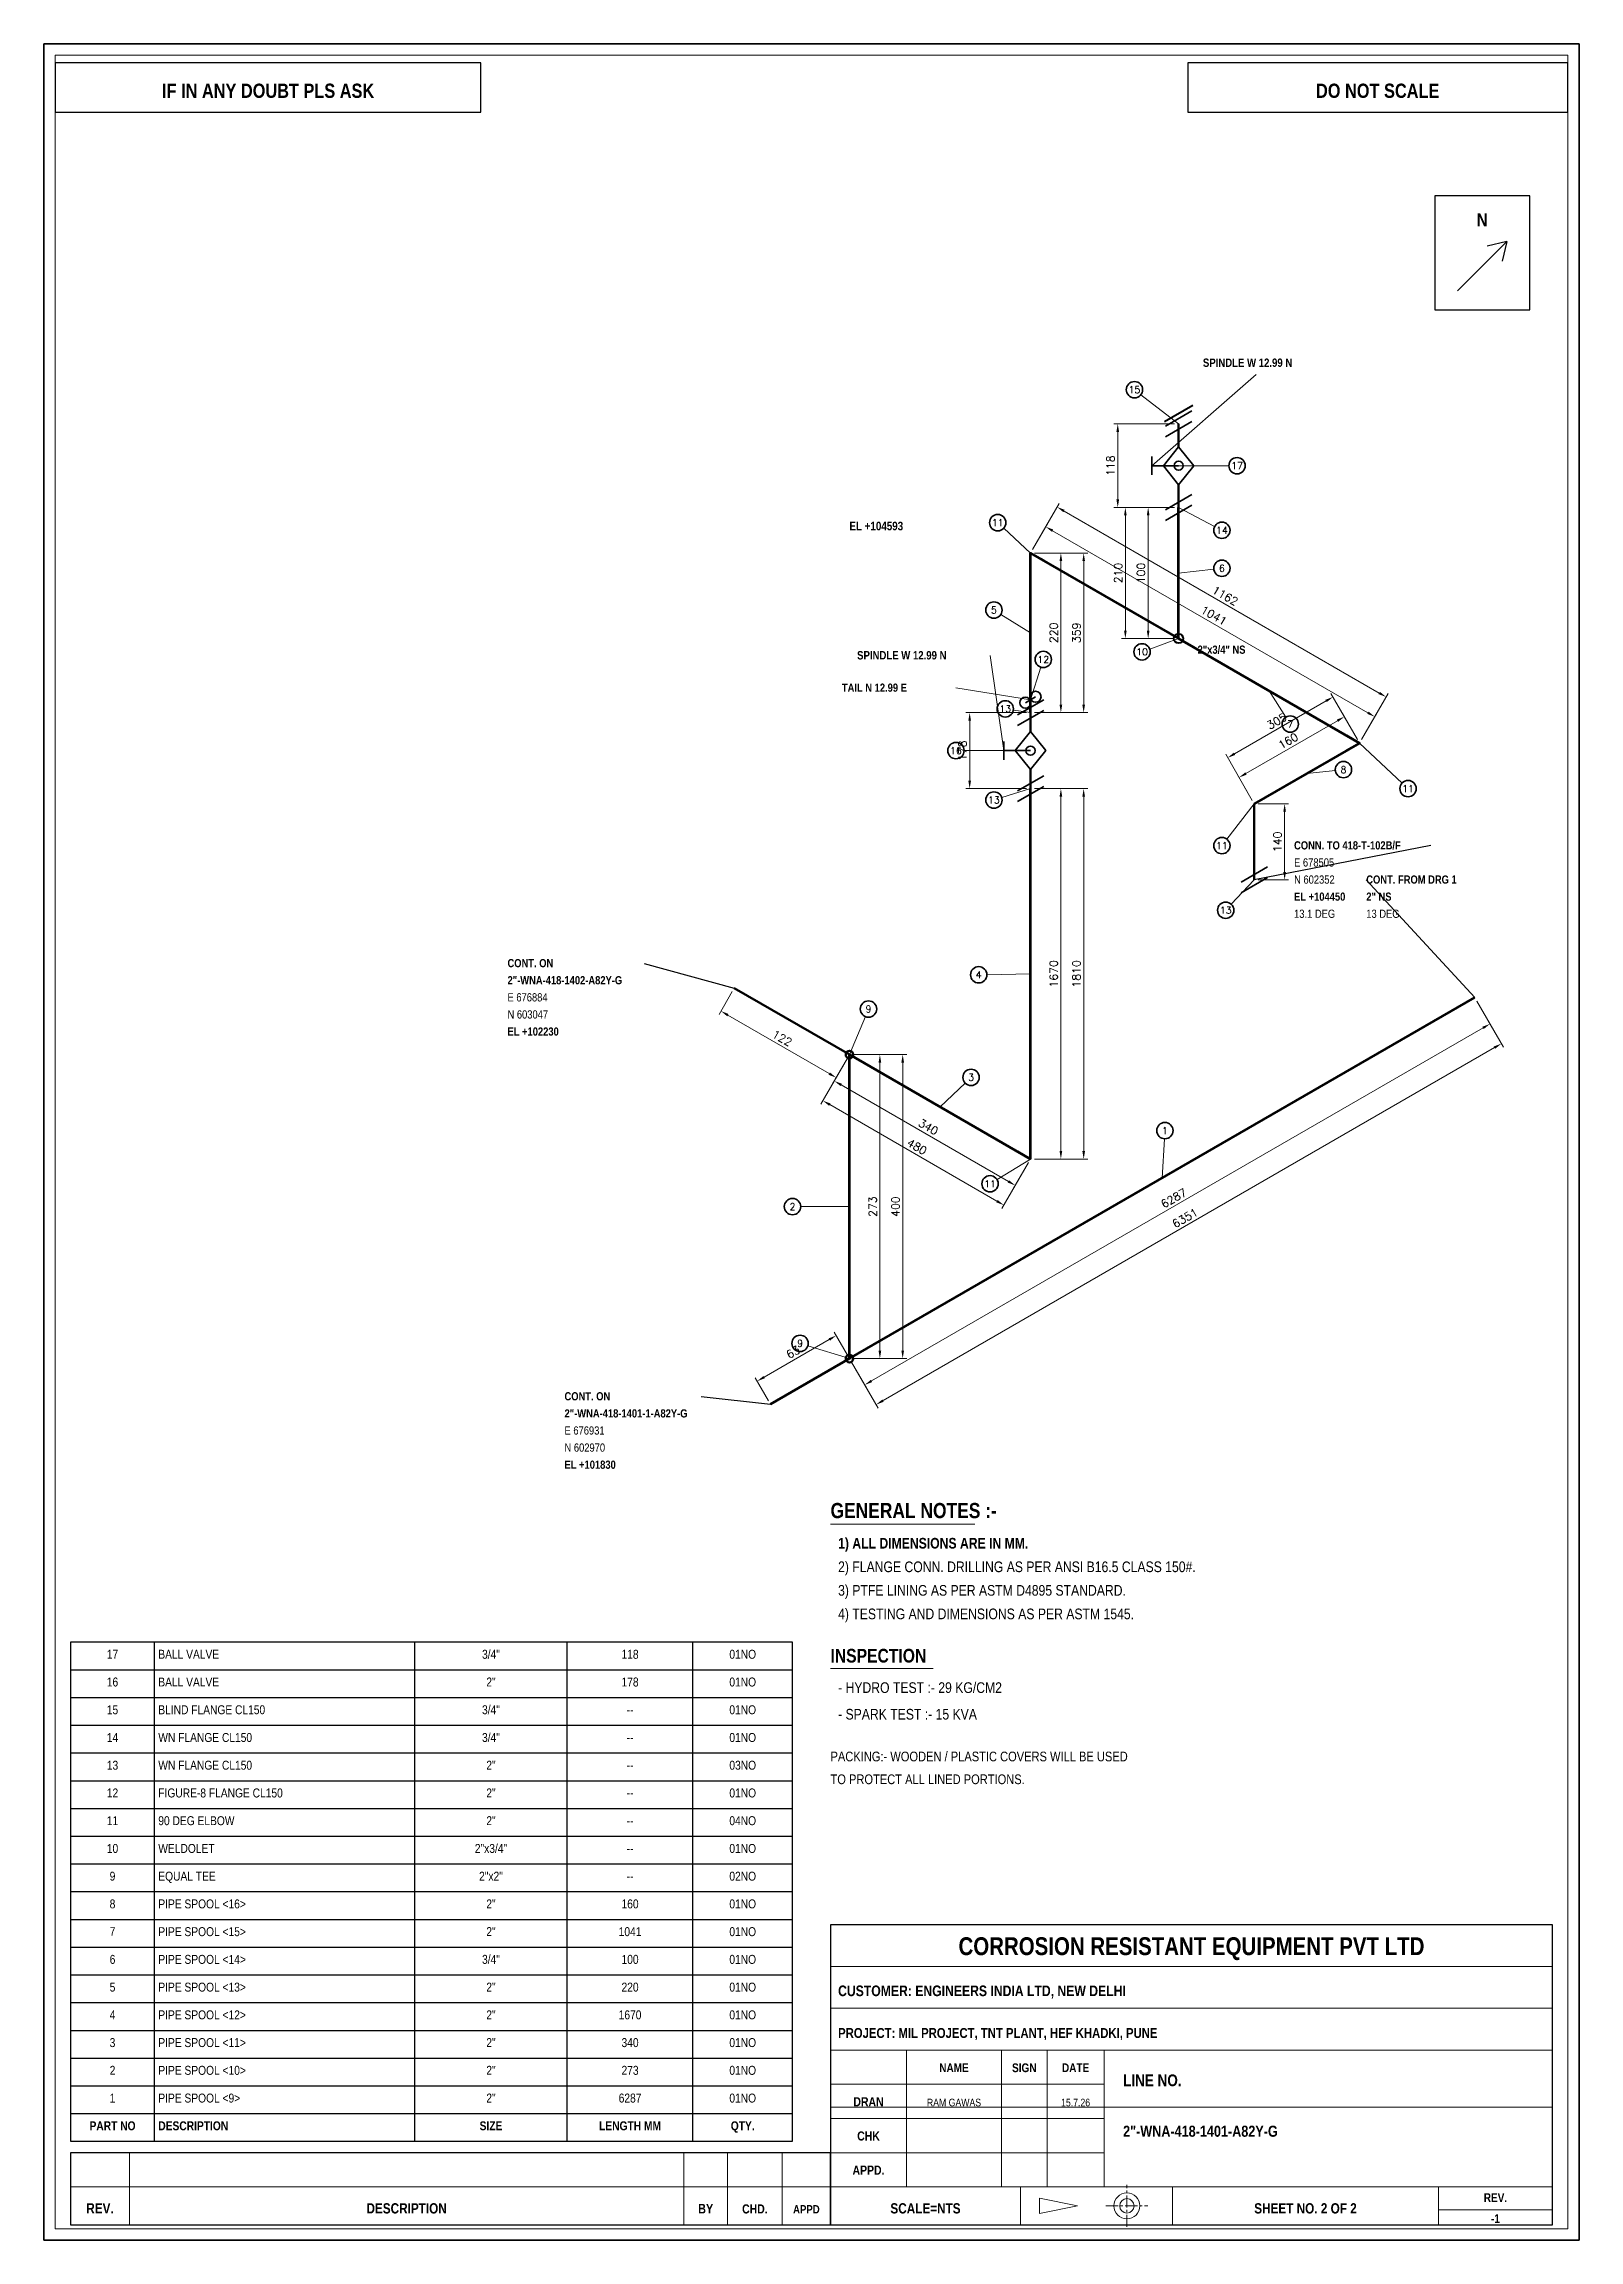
# Model space of a CAD drawing. Header units: millimetres. Extents: x 8 to 412, y 8 to 586.
import ezdxf
from ezdxf.enums import TextEntityAlignment as Align

# ---------------------------------------------------------------- set-up
doc = ezdxf.new("R2010")
doc.units = ezdxf.units.MM
doc.linetypes.add('CENTER', pattern=[5.08, 3.175, -0.635, 0.635, -0.635])
for name, color, linetype, lineweight in [('BORDER', 7, 'Continuous', 35), ('CALLOUT', 3, 'Continuous', 35), ('CENTER', 2, 'CENTER', 20), ('COMPANY', 4, 'Continuous', 20), ('COMPONENT', 4, 'Continuous', 50), ('DIM', 2, 'Continuous', 20), ('HIGHLIGHT', 3, 'Continuous', 20), ('LABEL', 7, 'Continuous', 20), ('NOTES', 7, 'Continuous', 18), ('PIPE', 4, 'Continuous', 53), ('SYMBOL', 2, 'Continuous', 20), ('TABLE', 7, 'Continuous', 25), ('TITLE', 7, 'Continuous', 20)]:
    doc.layers.add(name, color=color, linetype=linetype, lineweight=lineweight)
doc.styles.add('CRE_ARIAL_NARROW', font='Arial Narrow.ttf')
doc.styles.add('CRE_ARIAL_NARROW_BOLD', font='Arial Narrow Bold.ttf')
doc.styles.add('CRE_ROMANS', font='romans.shx')
doc.dimstyles.new('CRE_PTFE_DIM', dxfattribs={"dimtxt": 2.1, "dimasz": 2.1, "dimexe": 1.05, "dimexo": 1.05, "dimgap": 0.84, "dimtad": 1, "dimdec": 0, "dimzin": 12, "dimtxsty": 'CRE_ROMANS', "dimcen": 2.5, "dimclrd": 2, "dimclre": 2, "dimclrt": 2, "dimazin": 3, "dimtfac": 1, "dimtmove": 0, "dimatfit": 3, "dimlwd": 20, "dimlwe": 20, "dimarcsym": 0})

# ---------------------------------------------------------------- blocks, each defined once
blk = doc.blocks.new('*D3')
at = {"layer": 'Defpoints', "color": 0, "transparency": 16777216}
for p in [(384.54, 335), (388.54, 328.07), (220, 240)]:
    blk.add_point(p, dxfattribs=at)
at = {"layer": 'DIM', "color": 2, "lineweight": 20, "transparency": 16777216}
for p, q in [((385.07, 334.09), (389.07, 327.16)), ((225.82, 234.12), (386.73, 327.02)), ((220.53, 239.09), (224.53, 232.16))]:
    blk.add_line(p, q, dxfattribs=at)
at = {"layer": 'DIM', "color": 2, "transparency": 16777216}
for points in [[(386.55, 327.32), (386.9, 326.72), (388.54, 328.07)], [(225.64, 234.42), (225.99, 233.82), (224, 233.07)]]:
    blk.add_solid(points, dxfattribs=at)
at = {"layer": 'DIM', "color": 2, "lineweight": 20, "transparency": 16777216, "insert": (305.33, 282.21), "char_height": 2.1, "attachment_point": 5, "rotation": 30, "style": 'CRE_ROMANS'}
blk.add_mtext('6287', dxfattribs=at)
blk = doc.blocks.new('*D4')
at = {"layer": 'Defpoints', "color": 0, "transparency": 16777216}
for p in [(384.54, 335), (391.54, 322.88), (220, 240)]:
    blk.add_point(p, dxfattribs=at)
at = {"layer": 'DIM', "color": 2, "lineweight": 20, "transparency": 16777216}
for p, q in [((385.07, 334.09), (392.07, 321.97)), ((228.82, 228.93), (389.73, 321.83)), ((220.53, 239.09), (227.53, 226.97))]:
    blk.add_line(p, q, dxfattribs=at)
at = {"layer": 'DIM', "color": 2, "transparency": 16777216}
for points in [[(389.55, 322.13), (389.9, 321.52), (391.54, 322.88)], [(228.64, 229.23), (228.99, 228.62), (227, 227.88)]]:
    blk.add_solid(points, dxfattribs=at)
at = {"layer": 'DIM', "color": 2, "lineweight": 20, "transparency": 16777216, "insert": (308.33, 277.01), "char_height": 2.1, "attachment_point": 5, "rotation": 30, "style": 'CRE_ROMANS'}
blk.add_mtext('6351', dxfattribs=at)
blk = doc.blocks.new('*D5')
at = {"layer": 'Defpoints', "color": 0, "transparency": 16777216}
for p in [(220, 320), (228, 320), (220, 240)]:
    blk.add_point(p, dxfattribs=at)
at = {"layer": 'DIM', "color": 2, "lineweight": 20, "transparency": 16777216}
for p, q in [((221.05, 320), (229.05, 320)), ((228, 242.1), (228, 317.9)), ((221.05, 240), (229.05, 240))]:
    blk.add_line(p, q, dxfattribs=at)
at = {"layer": 'DIM', "color": 2, "transparency": 16777216}
for points in [[(227.65, 317.9), (228.35, 317.9), (228, 320)], [(227.65, 242.1), (228.35, 242.1), (228, 240)]]:
    blk.add_solid(points, dxfattribs=at)
at = {"layer": 'DIM', "color": 2, "lineweight": 20, "transparency": 16777216, "insert": (226.11, 280), "char_height": 2.1, "attachment_point": 5, "rotation": 90, "style": 'CRE_ROMANS'}
blk.add_mtext('273', dxfattribs=at)
blk = doc.blocks.new('*D6')
at = {"layer": 'Defpoints', "color": 0, "transparency": 16777216}
for p in [(220, 320), (234, 320), (220, 240)]:
    blk.add_point(p, dxfattribs=at)
at = {"layer": 'DIM', "color": 2, "lineweight": 20, "transparency": 16777216}
for p, q in [((221.05, 320), (235.05, 320)), ((234, 242.1), (234, 317.9)), ((221.05, 240), (235.05, 240))]:
    blk.add_line(p, q, dxfattribs=at)
at = {"layer": 'DIM', "color": 2, "transparency": 16777216}
for points in [[(233.65, 317.9), (234.35, 317.9), (234, 320)], [(233.65, 242.1), (234.35, 242.1), (234, 240)]]:
    blk.add_solid(points, dxfattribs=at)
at = {"layer": 'DIM', "color": 2, "lineweight": 20, "transparency": 16777216, "insert": (232.11, 280), "char_height": 2.1, "attachment_point": 5, "rotation": 90, "style": 'CRE_ROMANS'}
blk.add_mtext('400', dxfattribs=at)
blk = doc.blocks.new('*D7')
at = {"layer": 'Defpoints', "color": 0, "transparency": 16777216}
for p in [(220, 320), (267.63, 292.5), (263.63, 285.57)]:
    blk.add_point(p, dxfattribs=at)
at = {"layer": 'DIM', "color": 2, "lineweight": 20, "transparency": 16777216}
for p, q in [((219.47, 319.09), (215.47, 312.16)), ((217.82, 312.02), (261.81, 286.62)), ((267.11, 291.59), (263.11, 284.66))]:
    blk.add_line(p, q, dxfattribs=at)
at = {"layer": 'DIM', "color": 2, "transparency": 16777216}
for points in [[(217.99, 312.32), (217.64, 311.72), (216, 313.07)], [(261.99, 286.92), (261.64, 286.32), (263.63, 285.57)]]:
    blk.add_solid(points, dxfattribs=at)
at = {"layer": 'DIM', "color": 2, "lineweight": 20, "transparency": 16777216, "insert": (240.76, 300.96), "char_height": 2.1, "attachment_point": 5, "rotation": 330, "style": 'CRE_ROMANS'}
blk.add_mtext('340', dxfattribs=at)
blk = doc.blocks.new('*D8')
at = {"layer": 'Defpoints', "color": 0, "transparency": 16777216}
for p in [(220, 320), (267.63, 292.5), (260.63, 280.38)]:
    blk.add_point(p, dxfattribs=at)
at = {"layer": 'DIM', "color": 2, "lineweight": 20, "transparency": 16777216}
for p, q in [((219.47, 319.09), (212.47, 306.97)), ((214.82, 306.83), (258.81, 281.43)), ((267.11, 291.59), (260.11, 279.47))]:
    blk.add_line(p, q, dxfattribs=at)
at = {"layer": 'DIM', "color": 2, "transparency": 16777216}
for points in [[(214.99, 307.13), (214.64, 306.52), (213, 307.88)], [(258.99, 281.73), (258.64, 281.12), (260.63, 280.38)]]:
    blk.add_solid(points, dxfattribs=at)
at = {"layer": 'DIM', "color": 2, "lineweight": 20, "transparency": 16777216, "insert": (237.76, 295.76), "char_height": 2.1, "attachment_point": 5, "rotation": 330, "style": 'CRE_ROMANS'}
blk.add_mtext('480', dxfattribs=at)
blk = doc.blocks.new('*D9')
at = {"layer": 'Defpoints', "color": 0, "transparency": 16777216}
for p in [(267.63, 390), (275.63, 390), (267.63, 292.5)]:
    blk.add_point(p, dxfattribs=at)
at = {"layer": 'DIM', "color": 2, "lineweight": 20, "transparency": 16777216}
for p, q in [((268.68, 390), (276.68, 390)), ((275.63, 294.6), (275.63, 387.9)), ((268.68, 292.5), (276.68, 292.5))]:
    blk.add_line(p, q, dxfattribs=at)
at = {"layer": 'DIM', "color": 2, "transparency": 16777216}
for points in [[(275.28, 387.9), (275.98, 387.9), (275.63, 390)], [(275.28, 294.6), (275.98, 294.6), (275.63, 292.5)]]:
    blk.add_solid(points, dxfattribs=at)
at = {"layer": 'DIM', "color": 2, "lineweight": 20, "transparency": 16777216, "insert": (273.74, 341.25), "char_height": 2.1, "attachment_point": 5, "rotation": 90, "style": 'CRE_ROMANS'}
blk.add_mtext('1670', dxfattribs=at)
blk = doc.blocks.new('*D10')
at = {"layer": 'Defpoints', "color": 0, "transparency": 16777216}
for p in [(267.63, 390), (281.63, 390), (267.63, 292.5)]:
    blk.add_point(p, dxfattribs=at)
at = {"layer": 'DIM', "color": 2, "lineweight": 20, "transparency": 16777216}
for p, q in [((268.68, 390), (282.68, 390)), ((281.63, 294.6), (281.63, 387.9)), ((268.68, 292.5), (282.68, 292.5))]:
    blk.add_line(p, q, dxfattribs=at)
at = {"layer": 'DIM', "color": 2, "transparency": 16777216}
for points in [[(281.28, 387.9), (281.98, 387.9), (281.63, 390)], [(281.28, 294.6), (281.98, 294.6), (281.63, 292.5)]]:
    blk.add_solid(points, dxfattribs=at)
at = {"layer": 'DIM', "color": 2, "lineweight": 20, "transparency": 16777216, "insert": (279.74, 341.25), "char_height": 2.1, "attachment_point": 5, "rotation": 90, "style": 'CRE_ROMANS'}
blk.add_mtext('1810', dxfattribs=at)
blk = doc.blocks.new('*D11')
at = {"layer": 'Defpoints', "color": 0, "transparency": 16777216}
for p in [(267.63, 452), (275.63, 452), (267.63, 410)]:
    blk.add_point(p, dxfattribs=at)
at = {"layer": 'DIM', "color": 2, "lineweight": 20, "transparency": 16777216}
for p, q in [((268.68, 452), (276.68, 452)), ((275.63, 412.1), (275.63, 449.9)), ((268.68, 410), (276.68, 410))]:
    blk.add_line(p, q, dxfattribs=at)
at = {"layer": 'DIM', "color": 2, "transparency": 16777216}
for points in [[(275.28, 449.9), (275.98, 449.9), (275.63, 452)], [(275.28, 412.1), (275.98, 412.1), (275.63, 410)]]:
    blk.add_solid(points, dxfattribs=at)
at = {"layer": 'DIM', "color": 2, "lineweight": 20, "transparency": 16777216, "insert": (273.74, 431), "char_height": 2.1, "attachment_point": 5, "rotation": 90, "style": 'CRE_ROMANS'}
blk.add_mtext('220', dxfattribs=at)
blk = doc.blocks.new('*D12')
at = {"layer": 'Defpoints', "color": 0, "transparency": 16777216}
for p in [(267.63, 452), (281.63, 452), (267.63, 410)]:
    blk.add_point(p, dxfattribs=at)
at = {"layer": 'DIM', "color": 2, "lineweight": 20, "transparency": 16777216}
for p, q in [((268.68, 452), (282.68, 452)), ((281.63, 412.1), (281.63, 449.9)), ((268.68, 410), (282.68, 410))]:
    blk.add_line(p, q, dxfattribs=at)
at = {"layer": 'DIM', "color": 2, "transparency": 16777216}
for points in [[(281.28, 449.9), (281.98, 449.9), (281.63, 452)], [(281.28, 412.1), (281.98, 412.1), (281.63, 410)]]:
    blk.add_solid(points, dxfattribs=at)
at = {"layer": 'DIM', "color": 2, "lineweight": 20, "transparency": 16777216, "insert": (279.74, 431), "char_height": 2.1, "attachment_point": 5, "rotation": 90, "style": 'CRE_ROMANS'}
blk.add_mtext('359', dxfattribs=at)
blk = doc.blocks.new('*D13')
at = {"layer": 'Defpoints', "color": 0, "transparency": 16777216}
for p in [(298.6, 464), (306.6, 464), (306.6, 429.5)]:
    blk.add_point(p, dxfattribs=at)
at = {"layer": 'DIM', "color": 2, "lineweight": 20, "transparency": 16777216}
for p, q in [((305.55, 464), (297.55, 464)), ((298.6, 431.6), (298.6, 461.9)), ((305.55, 429.5), (297.55, 429.5))]:
    blk.add_line(p, q, dxfattribs=at)
at = {"layer": 'DIM', "color": 2, "transparency": 16777216}
for points in [[(298.25, 461.9), (298.95, 461.9), (298.6, 464)], [(298.25, 431.6), (298.95, 431.6), (298.6, 429.5)]]:
    blk.add_solid(points, dxfattribs=at)
at = {"layer": 'DIM', "color": 2, "lineweight": 20, "transparency": 16777216, "insert": (296.71, 446.75), "char_height": 2.1, "attachment_point": 5, "rotation": 90, "style": 'CRE_ROMANS'}
blk.add_mtext('100', dxfattribs=at)
blk = doc.blocks.new('*D14')
at = {"layer": 'Defpoints', "color": 0, "transparency": 16777216}
for p in [(292.6, 464), (306.6, 464), (306.6, 429.5)]:
    blk.add_point(p, dxfattribs=at)
at = {"layer": 'DIM', "color": 2, "lineweight": 20, "transparency": 16777216}
for p, q in [((305.55, 464), (291.55, 464)), ((292.6, 431.6), (292.6, 461.9)), ((305.55, 429.5), (291.55, 429.5))]:
    blk.add_line(p, q, dxfattribs=at)
at = {"layer": 'DIM', "color": 2, "transparency": 16777216}
for points in [[(292.25, 461.9), (292.95, 461.9), (292.6, 464)], [(292.25, 431.6), (292.95, 431.6), (292.6, 429.5)]]:
    blk.add_solid(points, dxfattribs=at)
at = {"layer": 'DIM', "color": 2, "lineweight": 20, "transparency": 16777216, "insert": (290.71, 446.75), "char_height": 2.1, "attachment_point": 5, "rotation": 90, "style": 'CRE_ROMANS'}
blk.add_mtext('210', dxfattribs=at)
blk = doc.blocks.new('*D15')
at = {"layer": 'Defpoints', "color": 0, "transparency": 16777216}
for p in [(267.63, 452), (358.23, 408.93), (354.23, 402)]:
    blk.add_point(p, dxfattribs=at)
at = {"layer": 'DIM', "color": 2, "lineweight": 20, "transparency": 16777216}
for p, q in [((268.16, 452.91), (272.16, 459.84)), ((273.45, 457.88), (356.42, 409.98)), ((354.76, 402.91), (358.76, 409.84))]:
    blk.add_line(p, q, dxfattribs=at)
at = {"layer": 'DIM', "color": 2, "transparency": 16777216}
for points in [[(273.63, 458.18), (273.28, 457.58), (271.63, 458.93)], [(356.59, 410.28), (356.24, 409.68), (358.23, 408.93)]]:
    blk.add_solid(points, dxfattribs=at)
at = {"layer": 'DIM', "color": 2, "lineweight": 20, "transparency": 16777216, "insert": (315.88, 435.56), "char_height": 2.1, "attachment_point": 5, "rotation": 330, "style": 'CRE_ROMANS'}
blk.add_mtext('1041', dxfattribs=at)
blk = doc.blocks.new('*D16')
at = {"layer": 'Defpoints', "color": 0, "transparency": 16777216}
for p in [(267.63, 452), (361.23, 414.12), (354.23, 402)]:
    blk.add_point(p, dxfattribs=at)
at = {"layer": 'DIM', "color": 2, "lineweight": 20, "transparency": 16777216}
for p, q in [((268.16, 452.91), (275.16, 465.03)), ((276.45, 463.07), (359.42, 415.17)), ((354.76, 402.91), (361.76, 415.03))]:
    blk.add_line(p, q, dxfattribs=at)
at = {"layer": 'DIM', "color": 2, "transparency": 16777216}
for points in [[(276.63, 463.38), (276.28, 462.77), (274.63, 464.12)], [(359.59, 415.48), (359.24, 414.87), (361.23, 414.12)]]:
    blk.add_solid(points, dxfattribs=at)
at = {"layer": 'DIM', "color": 2, "lineweight": 20, "transparency": 16777216, "insert": (318.88, 440.76), "char_height": 2.1, "attachment_point": 5, "rotation": 330, "style": 'CRE_ROMANS'}
blk.add_mtext('1162', dxfattribs=at)
blk = doc.blocks.new('*D17')
at = {"layer": 'Defpoints', "color": 0, "transparency": 16777216}
for p in [(354.23, 402), (322.52, 392.93), (326.52, 386)]:
    blk.add_point(p, dxfattribs=at)
at = {"layer": 'DIM', "color": 2, "lineweight": 20, "transparency": 16777216}
for p, q in [((348.42, 407.88), (324.34, 393.98)), ((353.71, 402.91), (349.71, 409.84)), ((326, 386.91), (322, 393.84))]:
    blk.add_line(p, q, dxfattribs=at)
at = {"layer": 'DIM', "color": 2, "transparency": 16777216}
for points in [[(348.24, 408.18), (348.59, 407.58), (350.23, 408.93)], [(324.16, 394.28), (324.51, 393.68), (322.52, 392.93)]]:
    blk.add_solid(points, dxfattribs=at)
at = {"layer": 'DIM', "color": 2, "lineweight": 20, "transparency": 16777216, "insert": (335.43, 402.56), "char_height": 2.1, "attachment_point": 5, "rotation": 30, "style": 'CRE_ROMANS'}
blk.add_mtext('160', dxfattribs=at)
blk = doc.blocks.new('*D18')
at = {"layer": 'Defpoints', "color": 0, "transparency": 16777216}
for p in [(354.23, 402), (319.52, 398.12), (326.52, 386)]:
    blk.add_point(p, dxfattribs=at)
at = {"layer": 'DIM', "color": 2, "lineweight": 20, "transparency": 16777216}
for p, q in [((345.42, 413.07), (321.34, 399.17)), ((353.71, 402.91), (346.71, 415.03)), ((326, 386.91), (319, 399.03))]:
    blk.add_line(p, q, dxfattribs=at)
at = {"layer": 'DIM', "color": 2, "transparency": 16777216}
for points in [[(345.24, 413.38), (345.59, 412.77), (347.23, 414.12)], [(321.16, 399.48), (321.51, 398.87), (319.52, 398.12)]]:
    blk.add_solid(points, dxfattribs=at)
at = {"layer": 'DIM', "color": 2, "lineweight": 20, "transparency": 16777216, "insert": (332.43, 407.76), "char_height": 2.1, "attachment_point": 5, "rotation": 30, "style": 'CRE_ROMANS'}
blk.add_mtext('305', dxfattribs=at)
blk = doc.blocks.new('*D19')
at = {"layer": 'Defpoints', "color": 0, "transparency": 16777216}
for p in [(251.63, 410), (267.63, 410), (267.63, 390)]:
    blk.add_point(p, dxfattribs=at)
at = {"layer": 'DIM', "color": 2, "lineweight": 20, "transparency": 16777216}
for p, q in [((266.58, 410), (250.58, 410)), ((251.63, 392.1), (251.63, 407.9)), ((266.58, 390), (250.58, 390))]:
    blk.add_line(p, q, dxfattribs=at)
at = {"layer": 'DIM', "color": 2, "transparency": 16777216}
for points in [[(251.28, 407.9), (251.98, 407.9), (251.63, 410)], [(251.28, 392.1), (251.98, 392.1), (251.63, 390)]]:
    blk.add_solid(points, dxfattribs=at)
at = {"layer": 'DIM', "color": 2, "lineweight": 20, "transparency": 16777216, "insert": (249.74, 400), "char_height": 2.1, "attachment_point": 5, "rotation": 90, "style": 'CRE_ROMANS'}
blk.add_mtext('178', dxfattribs=at)
blk = doc.blocks.new('*D20')
at = {"layer": 'Defpoints', "color": 0, "transparency": 16777216}
for p in [(290.6, 486), (306.6, 486), (306.6, 464)]:
    blk.add_point(p, dxfattribs=at)
at = {"layer": 'DIM', "color": 2, "lineweight": 20, "transparency": 16777216}
for p, q in [((305.55, 486), (289.55, 486)), ((290.6, 466.1), (290.6, 483.9)), ((305.55, 464), (289.55, 464))]:
    blk.add_line(p, q, dxfattribs=at)
at = {"layer": 'DIM', "color": 2, "transparency": 16777216}
for points in [[(290.25, 483.9), (290.95, 483.9), (290.6, 486)], [(290.25, 466.1), (290.95, 466.1), (290.6, 464)]]:
    blk.add_solid(points, dxfattribs=at)
at = {"layer": 'DIM', "color": 2, "lineweight": 20, "transparency": 16777216, "insert": (288.71, 475), "char_height": 2.1, "attachment_point": 5, "rotation": 90, "style": 'CRE_ROMANS'}
blk.add_mtext('118', dxfattribs=at)
blk = doc.blocks.new('*D21')
at = {"layer": 'Defpoints', "color": 0, "transparency": 16777216}
for p in [(326.52, 386), (326.52, 366), (334.52, 366)]:
    blk.add_point(p, dxfattribs=at)
at = {"layer": 'DIM', "color": 2, "lineweight": 20, "transparency": 16777216}
for p, q in [((327.57, 386), (335.57, 386)), ((334.52, 383.9), (334.52, 368.1)), ((327.57, 366), (335.57, 366))]:
    blk.add_line(p, q, dxfattribs=at)
at = {"layer": 'DIM', "color": 2, "transparency": 16777216}
for points in [[(334.17, 383.9), (334.87, 383.9), (334.52, 386)], [(334.17, 368.1), (334.87, 368.1), (334.52, 366)]]:
    blk.add_solid(points, dxfattribs=at)
at = {"layer": 'DIM', "color": 2, "lineweight": 20, "transparency": 16777216, "insert": (332.63, 376), "char_height": 2.1, "attachment_point": 5, "rotation": 90, "style": 'CRE_ROMANS'}
blk.add_mtext('140', dxfattribs=at)
blk = doc.blocks.new('*D22')
at = {"layer": 'Defpoints', "color": 0, "transparency": 16777216}
for p in [(216.5, 246.06), (220, 240), (199.22, 228)]:
    blk.add_point(p, dxfattribs=at)
at = {"layer": 'DIM', "color": 2, "lineweight": 20, "transparency": 16777216}
for p, q in [((197.53, 235.11), (214.68, 245.01)), ((219.47, 240.91), (215.97, 246.97)), ((198.69, 228.91), (195.19, 234.97))]:
    blk.add_line(p, q, dxfattribs=at)
at = {"layer": 'DIM', "color": 2, "transparency": 16777216}
for points in [[(214.51, 245.32), (214.86, 244.71), (216.5, 246.06)], [(197.36, 235.42), (197.71, 234.81), (195.72, 234.06)]]:
    blk.add_solid(points, dxfattribs=at)
at = {"layer": 'DIM', "color": 2, "lineweight": 20, "transparency": 16777216, "insert": (205.16, 241.7), "char_height": 2.1, "attachment_point": 5, "rotation": 30, "style": 'CRE_ROMANS'}
blk.add_mtext('63', dxfattribs=at)
blk = doc.blocks.new('*D23')
at = {"layer": 'Defpoints', "color": 0, "transparency": 16777216}
for p in [(189.69, 337.5), (220, 320), (216.5, 313.94)]:
    blk.add_point(p, dxfattribs=at)
at = {"layer": 'DIM', "color": 2, "lineweight": 20, "transparency": 16777216}
for p, q in [((189.16, 336.59), (185.66, 330.53)), ((188.01, 330.39), (214.68, 314.99)), ((219.47, 319.09), (215.97, 313.03))]:
    blk.add_line(p, q, dxfattribs=at)
at = {"layer": 'DIM', "color": 2, "transparency": 16777216}
for points in [[(188.18, 330.69), (187.83, 330.08), (186.19, 331.44)], [(214.86, 315.29), (214.51, 314.68), (216.5, 313.94)]]:
    blk.add_solid(points, dxfattribs=at)
at = {"layer": 'DIM', "color": 2, "lineweight": 20, "transparency": 16777216, "insert": (202.29, 324.32), "char_height": 2.1, "attachment_point": 5, "rotation": 330, "style": 'CRE_ROMANS'}
blk.add_mtext('122', dxfattribs=at)

msp = doc.modelspace()

# ---------------------------------------------------------------- linework, layer by layer
at = {"layer": 'BORDER', "lineweight": 20}
for p, q in [((215, 80), (405, 80)), ((215, 69), (405, 69)), ((215, 58), (405, 58)), ((235, 22), (235, 58)), ((260, 22), (260, 58)), ((272, 22), (272, 58)), ((287, 22), (287, 58)), ((215, 49), (287, 49)), ((215, 43), (405, 43)), ((215, 40), (287, 40)), ((30.5, 12), (30.5, 31)), ((176.4, 12), (176.4, 31)), ((187.9, 12), (187.9, 31)), ((202.3, 12), (202.3, 31)), ((215, 31), (287, 31)), ((15, 22), (215, 22)), ((215, 22), (405, 22)), ((265, 12), (265, 22)), ((305, 12), (305, 22)), ((375, 12), (375, 22)), ((375, 16), (405, 16))]:
    msp.add_line(p, q, dxfattribs=at)
at = {"layer": 'BORDER', "lineweight": 35}
msp.add_lwpolyline([(8, 8), (412, 8), (412, 586), (8, 586)], close=True, dxfattribs=at)
at = {"layer": 'BORDER', "lineweight": 20}
msp.add_lwpolyline([(11, 11), (409, 11), (409, 583), (11, 583)], close=True, dxfattribs=at)
at = {"layer": 'BORDER', "lineweight": 25}
for points in [[(11, 568), (123, 568), (123, 581), (11, 581)], [(309, 568), (409, 568), (409, 581), (309, 581)], [(374, 516), (399, 516), (399, 546), (374, 546)], [(15, 12), (215, 12), (215, 31), (15, 31)]]:
    msp.add_lwpolyline(points, close=True, dxfattribs=at)
at = {"layer": 'BORDER', "lineweight": 30}
msp.add_lwpolyline([(215, 12), (405, 12), (405, 91), (215, 91)], close=True, dxfattribs=at)
at = {"layer": 'CALLOUT', "lineweight": 20}
for p, q in [((296.7, 493.68), (306.6, 486)), ((319.85, 475), (306.6, 475)), ((316.1, 459), (306.6, 464)), ((260.58, 458.54), (267.63, 452)), ((315.86, 447.77), (306.6, 446.75)), ((259.82, 435.86), (267.63, 431)), ((299.02, 426.74), (306.6, 429.5)), ((270.35, 421.95), (267.63, 413.4)), ((263.13, 410.68), (267.63, 410)), ((334.84, 408.81), (330.42, 415.75)), ((250.15, 400), (260.63, 400)), ((365.43, 391.47), (354.23, 402)), ((347.86, 394.78), (340.38, 394)), ((260.05, 387.64), (267.63, 390)), ((319.32, 376.7), (326.52, 386)), ((320.47, 359.57), (326.52, 366)), ((256.15, 341.04), (267.63, 341.25)), ((224.17, 330.02), (220, 320)), ((250.44, 312.52), (243.82, 306.25)), ((302.88, 297.85), (302.27, 287.5)), ((258.83, 287.12), (267.63, 292.5)), ((207.15, 280), (220, 280)), ((209.05, 243.37), (220, 240))]:
    msp.add_line(p, q, dxfattribs=at)
at = {"layer": 'CALLOUT', "lineweight": 35}
for centre in [(295, 495), (322, 475), (259, 460), (318, 458), (318, 448), (258, 437), (297, 426), (271, 424), (261, 411), (336, 407), (248, 400), (350, 395), (258, 387), (367, 390), (318, 375), (319, 358), (254, 341), (225, 332), (252, 314), (303, 300), (257, 286), (205, 280), (207, 244)]:
    msp.add_circle(centre, 2.15, dxfattribs=at)
at = {"layer": 'CENTER', "lineweight": 20}
for p, q in [((293, 11.5), (293, 22.5)), ((287.5, 17), (298.5, 17))]:
    msp.add_line(p, q, dxfattribs=at)
at = {"layer": 'COMPONENT', "lineweight": 40}
msp.add_line((302.88, 486.65), (310.33, 490.95), dxfattribs=at)
at = {"layer": 'COMPONENT', "lineweight": 35}
for p, q in [((303.14, 485.4), (310.07, 489.4)), ((303.14, 482.6), (310.07, 486.6)), ((302.6, 475), (306.6, 480)), ((306.6, 480), (310.6, 475)), ((299.6, 472.6), (299.6, 477.4)), ((306.6, 475), (299.6, 475)), ((306.6, 470), (302.6, 475)), ((310.6, 475), (306.6, 470)), ((303.14, 463.4), (310.07, 467.4)), ((303.14, 460.6), (310.07, 464.6)), ((264.17, 409.4), (271.1, 413.4)), ((264.17, 406.6), (271.1, 410.6)), ((266.29, 412.62), (268.97, 414.17)), ((263.63, 400), (267.63, 405)), ((267.63, 405), (271.63, 400)), ((260.63, 397.6), (260.63, 402.4)), ((267.63, 400), (260.63, 400)), ((267.63, 395), (263.63, 400)), ((271.63, 400), (267.63, 395)), ((264.17, 389.4), (271.1, 393.4)), ((264.17, 386.6), (271.1, 390.6)), ((323.06, 365.4), (329.99, 369.4)), ((323.06, 362.6), (329.99, 366.6))]:
    msp.add_line(p, q, dxfattribs=at)
at = {"layer": 'COMPONENT', "lineweight": 50}
for p, q in [((306.6, 480), (306.6, 486)), ((306.6, 464), (306.6, 470)), ((267.63, 405), (267.63, 410)), ((267.63, 390), (267.63, 395)), ((326.52, 386), (326.52, 366)), ((189.69, 337.5), (220, 320)), ((199.22, 228), (220, 240))]:
    msp.add_line(p, q, dxfattribs=at)
for points in [[(267.63, 448), (267.63, 452), (271.1, 450)], [(350.77, 404), (354.23, 402), (350.77, 400)], [(329.99, 388), (326.52, 386), (326.52, 382)], [(264.17, 294.5), (267.63, 292.5), (267.63, 296.5)]]:
    msp.add_lwpolyline(points, dxfattribs=at)
at = {"layer": 'COMPONENT', "lineweight": 35}
for centre, radius in [((306.6, 475), 1.2), ((266.29, 412.62), 1.45), ((268.97, 414.17), 1.45), ((267.63, 400), 1.2)]:
    msp.add_circle(centre, radius, dxfattribs=at)
at = {"layer": 'COMPONENT', "lineweight": 40}
msp.add_circle((306.6, 429.5), 1.25, dxfattribs=at)
at = {"layer": 'COMPONENT', "lineweight": 50}
for centre in [(220, 320), (220, 240)]:
    msp.add_circle(centre, 1, dxfattribs=at)
at = {"layer": 'LABEL', "lineweight": 20}
for p, q in [((327, 499), (299.6, 475)), ((257, 425), (260.63, 400)), ((248, 416.5), (267.63, 413.4))]:
    msp.add_line(p, q, dxfattribs=at)
at = {"layer": 'LABEL', "lineweight": 25}
for p, q in [((373, 375), (326.52, 366)), ((356, 366), (384.54, 335)), ((166, 344), (189.69, 337.5)), ((181, 230), (199.22, 228))]:
    msp.add_line(p, q, dxfattribs=at)
at = {"layer": 'PIPE', "lineweight": 53}
for p, q in [((306.6, 429.5), (306.6, 464)), ((267.63, 410), (267.63, 452)), ((267.63, 452), (306.6, 429.5)), ((306.6, 429.5), (354.23, 402)), ((354.23, 402), (326.52, 386)), ((267.63, 292.5), (267.63, 390)), ((220, 240), (384.54, 335)), ((220, 240), (220, 320)), ((220, 320), (267.63, 292.5))]:
    msp.add_line(p, q, dxfattribs=at)
at = {"layer": 'SYMBOL', "lineweight": 30}
for p, q in [((380, 521), (393, 534)), ((393, 534), (387.8, 532.8)), ((393, 534), (391.8, 528.8))]:
    msp.add_line(p, q, dxfattribs=at)
at = {"layer": 'SYMBOL', "lineweight": 20}
for p, q in [((270, 19), (280, 17)), ((270, 15), (270, 19)), ((270, 15), (280, 17))]:
    msp.add_line(p, q, dxfattribs=at)
for radius in [3.4, 1.9]:
    msp.add_circle((293, 17), radius, dxfattribs=at)
at = {"layer": 'TABLE', "lineweight": 25}
for p, q in [((37.1, 34), (37.1, 165.4)), ((105.6, 34), (105.6, 165.4)), ((145.7, 34), (145.7, 165.4)), ((178.8, 34), (178.8, 165.4)), ((15, 158.1), (205, 158.1)), ((15, 150.8), (205, 150.8)), ((15, 143.5), (205, 143.5)), ((15, 136.2), (205, 136.2)), ((15, 128.9), (205, 128.9)), ((15, 121.6), (205, 121.6)), ((15, 114.3), (205, 114.3)), ((15, 107), (205, 107)), ((15, 99.7), (205, 99.7)), ((15, 92.4), (205, 92.4)), ((15, 85.1), (205, 85.1)), ((15, 77.8), (205, 77.8)), ((15, 70.5), (205, 70.5)), ((15, 63.2), (205, 63.2)), ((15, 55.9), (205, 55.9)), ((15, 48.6), (205, 48.6)), ((15, 41.3), (205, 41.3))]:
    msp.add_line(p, q, dxfattribs=at)
msp.add_lwpolyline([(15, 34), (205, 34), (205, 165.4), (15, 165.4)], close=True, dxfattribs=at)
at = {"layer": 'TITLE', "lineweight": 20}
msp.add_line((215, 196.4), (253, 196.4), dxfattribs=at)
at = {"layer": 'TITLE', "lineweight": 18}
msp.add_line((215, 158.4), (242, 158.4), dxfattribs=at)

# ---------------------------------------------------------------- texts
at = {"layer": 'CALLOUT', "style": 'CRE_ROMANS'}
for s, p in [('15', (295, 494.1)), ('17', (322, 474.1)), ('11', (259, 459.1)), ('14', (318, 457.1)), ('6', (318, 447.1)), ('5', (258, 436.1)), ('12', (271, 423.1)), ('10', (297, 425.1)), ('13', (261, 410.1)), ('7', (336, 406.1)), ('16', (248, 399.1)), ('8', (350, 394.1)), ('13', (258, 386.1)), ('11', (367, 389.1)), ('11', (318, 374.1)), ('13', (319, 357.1)), ('4', (254, 340.1)), ('9', (225, 331.1)), ('3', (252, 313.1)), ('1', (303, 299.1)), ('11', (257, 285.1)), ('2', (205, 279.1)), ('9', (207, 243.1))]:
    msp.add_text(s, height=1.8, dxfattribs=at).set_placement(p, align=Align.CENTER)
at = {"layer": 'COMPANY', "style": 'CRE_ARIAL_NARROW_BOLD'}
msp.add_text('CORROSION RESISTANT EQUIPMENT PVT LTD', height=4.7, dxfattribs=at).set_placement((310, 83), align=Align.CENTER)
at = {"layer": 'HIGHLIGHT', "style": 'CRE_ARIAL_NARROW_BOLD'}
for s, height, p in [('LINE NO.', 3.1, (292, 48.5)), ('2"-WNA-418-1401-A82Y-G', 2.9, (292, 35.2))]:
    msp.add_text(s, height=height, dxfattribs=at).set_placement(p)
at = {"layer": 'LABEL'}
for s, height, style, p in [('SPINDLE W 12.99 N', 2.2, 'CRE_ARIAL_NARROW_BOLD', (313, 501)), ('EL +104593', 2.25, 'CRE_ARIAL_NARROW_BOLD', (220, 458)), ('2"x3/4" NS', 2.15, 'CRE_ARIAL_NARROW_BOLD', (311.6, 425.5)), ('SPINDLE W 12.99 N', 2.2, 'CRE_ARIAL_NARROW_BOLD', (222, 424)), ('TAIL N 12.99 E', 2.15, 'CRE_ARIAL_NARROW_BOLD', (218, 415.5)), ('CONN. TO 418-T-102B/F', 2.15, 'CRE_ARIAL_NARROW_BOLD', (337, 374)), ('E 678505', 2.15, 'CRE_ARIAL_NARROW', (337, 369.5)), ('N 602352', 2.15, 'CRE_ARIAL_NARROW', (337, 365)), ('CONT. FROM DRG 1', 2.15, 'CRE_ARIAL_NARROW_BOLD', (356, 365)), ('EL +104450', 2.15, 'CRE_ARIAL_NARROW_BOLD', (337, 360.5)), ('2" NS', 2.15, 'CRE_ARIAL_NARROW_BOLD', (356, 360.5)), ('13.1 DEG', 2.15, 'CRE_ARIAL_NARROW', (337, 356)), ('13 DEG', 2.15, 'CRE_ARIAL_NARROW', (356, 356)), ('CONT. ON', 2.15, 'CRE_ARIAL_NARROW_BOLD', (130, 343)), ('2"-WNA-418-1402-A82Y-G', 2.15, 'CRE_ARIAL_NARROW_BOLD', (130, 338.5)), ('E 676884', 2.15, 'CRE_ARIAL_NARROW', (130, 334)), ('N 603047', 2.15, 'CRE_ARIAL_NARROW', (130, 329.5)), ('EL +102230', 2.15, 'CRE_ARIAL_NARROW_BOLD', (130, 325)), ('2"-WNA-418-1401-1-A82Y-G', 2.15, 'CRE_ARIAL_NARROW_BOLD', (145, 224.5)), ('CONT. ON', 2.15, 'CRE_ARIAL_NARROW_BOLD', (145, 229)), ('E 676931', 2.15, 'CRE_ARIAL_NARROW', (145, 220)), ('N 602970', 2.15, 'CRE_ARIAL_NARROW', (145, 215.5)), ('EL +101830', 2.15, 'CRE_ARIAL_NARROW_BOLD', (145, 211))]:
    msp.add_text(s, height=height, dxfattribs=dict(at, style=style)).set_placement(p)
at = {"layer": 'NOTES'}
for s, height, style, p in [('1) ALL DIMENSIONS ARE IN MM.', 2.8, 'CRE_ARIAL_NARROW_BOLD', (217, 190)), ('2) FLANGE CONN. DRILLING AS PER ANSI B16.5 CLASS 150#.', 2.8, 'CRE_ARIAL_NARROW', (217, 183.8)), ('3) PTFE LINING AS PER ASTM D4895 STANDARD.', 2.8, 'CRE_ARIAL_NARROW', (217, 177.6)), ('4) TESTING AND DIMENSIONS AS PER ASTM 1545.', 2.8, 'CRE_ARIAL_NARROW', (217, 171.4)), ('- HYDRO TEST :- 29 KG/CM2', 2.8, 'CRE_ARIAL_NARROW', (217, 152)), ('- SPARK TEST :- 15 KVA', 2.8, 'CRE_ARIAL_NARROW', (217, 145)), ('PACKING:- WOODEN / PLASTIC COVERS WILL BE USED', 2.55, 'CRE_ARIAL_NARROW', (215, 134)), ('TO PROTECT ALL LINED PORTIONS.', 2.55, 'CRE_ARIAL_NARROW', (215, 128))]:
    msp.add_text(s, height=height, dxfattribs=dict(at, style=style)).set_placement(p)
at = {"layer": 'TABLE'}
for s, style, p in [('17', 'CRE_ARIAL_NARROW', (26.05, 161)), ('3/4"', 'CRE_ARIAL_NARROW', (125.65, 161)), ('118', 'CRE_ARIAL_NARROW', (162.25, 161)), ('01NO', 'CRE_ARIAL_NARROW', (191.9, 161)), ('16', 'CRE_ARIAL_NARROW', (26.05, 153.7)), ('2"', 'CRE_ARIAL_NARROW', (125.65, 153.7)), ('178', 'CRE_ARIAL_NARROW', (162.25, 153.7)), ('01NO', 'CRE_ARIAL_NARROW', (191.9, 153.7)), ('15', 'CRE_ARIAL_NARROW', (26.05, 146.4)), ('3/4"', 'CRE_ARIAL_NARROW', (125.65, 146.4)), ('--', 'CRE_ARIAL_NARROW', (162.25, 146.4)), ('01NO', 'CRE_ARIAL_NARROW', (191.9, 146.4)), ('14', 'CRE_ARIAL_NARROW', (26.05, 139.1)), ('3/4"', 'CRE_ARIAL_NARROW', (125.65, 139.1)), ('--', 'CRE_ARIAL_NARROW', (162.25, 139.1)), ('01NO', 'CRE_ARIAL_NARROW', (191.9, 139.1)), ('13', 'CRE_ARIAL_NARROW', (26.05, 131.8)), ('2"', 'CRE_ARIAL_NARROW', (125.65, 131.8)), ('03NO', 'CRE_ARIAL_NARROW', (191.9, 131.8)), ('--', 'CRE_ARIAL_NARROW', (162.25, 131.8)), ('12', 'CRE_ARIAL_NARROW', (26.05, 124.5)), ('2"', 'CRE_ARIAL_NARROW', (125.65, 124.5)), ('--', 'CRE_ARIAL_NARROW', (162.25, 124.5)), ('01NO', 'CRE_ARIAL_NARROW', (191.9, 124.5)), ('11', 'CRE_ARIAL_NARROW', (26.05, 117.2)), ('2"', 'CRE_ARIAL_NARROW', (125.65, 117.2)), ('--', 'CRE_ARIAL_NARROW', (162.25, 117.2)), ('04NO', 'CRE_ARIAL_NARROW', (191.9, 117.2)), ('10', 'CRE_ARIAL_NARROW', (26.05, 109.9)), ('2"x3/4"', 'CRE_ARIAL_NARROW', (125.65, 109.9)), ('--', 'CRE_ARIAL_NARROW', (162.25, 109.9)), ('01NO', 'CRE_ARIAL_NARROW', (191.9, 109.9)), ('9', 'CRE_ARIAL_NARROW', (26.05, 102.6)), ('2"x2"', 'CRE_ARIAL_NARROW', (125.65, 102.6)), ('02NO', 'CRE_ARIAL_NARROW', (191.9, 102.6)), ('--', 'CRE_ARIAL_NARROW', (162.25, 102.6)), ('8', 'CRE_ARIAL_NARROW', (26.05, 95.3)), ('2"', 'CRE_ARIAL_NARROW', (125.65, 95.3)), ('160', 'CRE_ARIAL_NARROW', (162.25, 95.3)), ('01NO', 'CRE_ARIAL_NARROW', (191.9, 95.3)), ('7', 'CRE_ARIAL_NARROW', (26.05, 88)), ('2"', 'CRE_ARIAL_NARROW', (125.65, 88)), ('1041', 'CRE_ARIAL_NARROW', (162.25, 88)), ('01NO', 'CRE_ARIAL_NARROW', (191.9, 88)), ('6', 'CRE_ARIAL_NARROW', (26.05, 80.7)), ('3/4"', 'CRE_ARIAL_NARROW', (125.65, 80.7)), ('100', 'CRE_ARIAL_NARROW', (162.25, 80.7)), ('01NO', 'CRE_ARIAL_NARROW', (191.9, 80.7)), ('5', 'CRE_ARIAL_NARROW', (26.05, 73.4)), ('2"', 'CRE_ARIAL_NARROW', (125.65, 73.4)), ('220', 'CRE_ARIAL_NARROW', (162.25, 73.4)), ('01NO', 'CRE_ARIAL_NARROW', (191.9, 73.4)), ('4', 'CRE_ARIAL_NARROW', (26.05, 66.1)), ('2"', 'CRE_ARIAL_NARROW', (125.65, 66.1)), ('1670', 'CRE_ARIAL_NARROW', (162.25, 66.1)), ('01NO', 'CRE_ARIAL_NARROW', (191.9, 66.1)), ('3', 'CRE_ARIAL_NARROW', (26.05, 58.8)), ('2"', 'CRE_ARIAL_NARROW', (125.65, 58.8)), ('340', 'CRE_ARIAL_NARROW', (162.25, 58.8)), ('01NO', 'CRE_ARIAL_NARROW', (191.9, 58.8)), ('2', 'CRE_ARIAL_NARROW', (26.05, 51.5)), ('2"', 'CRE_ARIAL_NARROW', (125.65, 51.5)), ('273', 'CRE_ARIAL_NARROW', (162.25, 51.5)), ('01NO', 'CRE_ARIAL_NARROW', (191.9, 51.5)), ('1', 'CRE_ARIAL_NARROW', (26.05, 44.2)), ('2"', 'CRE_ARIAL_NARROW', (125.65, 44.2)), ('6287', 'CRE_ARIAL_NARROW', (162.25, 44.2)), ('01NO', 'CRE_ARIAL_NARROW', (191.9, 44.2)), ('PART NO', 'CRE_ARIAL_NARROW_BOLD', (26.05, 36.9)), ('SIZE', 'CRE_ARIAL_NARROW_BOLD', (125.65, 36.9)), ('LENGTH MM', 'CRE_ARIAL_NARROW_BOLD', (162.25, 36.9)), ('QTY.', 'CRE_ARIAL_NARROW_BOLD', (191.9, 36.9))]:
    msp.add_text(s, height=2.35, dxfattribs=dict(at, style=style)).set_placement(p, align=Align.CENTER)
for s, style, p in [('BALL VALVE', 'CRE_ARIAL_NARROW', (38.1, 161)), ('BALL VALVE', 'CRE_ARIAL_NARROW', (38.1, 153.7)), ('BLIND FLANGE CL150', 'CRE_ARIAL_NARROW', (38.1, 146.4)), ('WN FLANGE CL150', 'CRE_ARIAL_NARROW', (38.1, 139.1)), ('WN FLANGE CL150', 'CRE_ARIAL_NARROW', (38.1, 131.8)), ('FIGURE-8 FLANGE CL150', 'CRE_ARIAL_NARROW', (38.1, 124.5)), ('90 DEG ELBOW', 'CRE_ARIAL_NARROW', (38.1, 117.2)), ('WELDOLET', 'CRE_ARIAL_NARROW', (38.1, 109.9)), ('EQUAL TEE', 'CRE_ARIAL_NARROW', (38.1, 102.6)), ('PIPE SPOOL <16>', 'CRE_ARIAL_NARROW', (38.1, 95.3)), ('PIPE SPOOL <15>', 'CRE_ARIAL_NARROW', (38.1, 88)), ('PIPE SPOOL <14>', 'CRE_ARIAL_NARROW', (38.1, 80.7)), ('PIPE SPOOL <13>', 'CRE_ARIAL_NARROW', (38.1, 73.4)), ('PIPE SPOOL <12>', 'CRE_ARIAL_NARROW', (38.1, 66.1)), ('PIPE SPOOL <11>', 'CRE_ARIAL_NARROW', (38.1, 58.8)), ('PIPE SPOOL <10>', 'CRE_ARIAL_NARROW', (38.1, 51.5)), ('PIPE SPOOL <9>', 'CRE_ARIAL_NARROW', (38.1, 44.2)), ('DESCRIPTION', 'CRE_ARIAL_NARROW_BOLD', (38.1, 36.9))]:
    msp.add_text(s, height=2.35, dxfattribs=dict(at, style=style)).set_placement(p)
at = {"layer": 'TITLE'}
for s, height, style, p in [('IF IN ANY DOUBT PLS ASK', 3.75, 'CRE_ARIAL_NARROW_BOLD', (67, 571.8)), ('DO NOT SCALE', 3.75, 'CRE_ARIAL_NARROW_BOLD', (359, 571.8)), ('N', 3.4, 'CRE_ARIAL_NARROW_BOLD', (386.5, 538)), ('NAME', 2.3, 'CRE_ARIAL_NARROW_BOLD', (247.5, 52.2)), ('SIGN', 2.3, 'CRE_ARIAL_NARROW_BOLD', (266, 52.2)), ('DATE', 2.3, 'CRE_ARIAL_NARROW_BOLD', (279.5, 52.2)), ('DRAN', 2.4, 'CRE_ARIAL_NARROW_BOLD', (225, 43.2)), ('RAM GAWAS', 2, 'CRE_ARIAL_NARROW', (247.5, 43.2)), ('15.7.26', 2, 'CRE_ARIAL_NARROW', (279.5, 43.2)), ('CHK', 2.4, 'CRE_ARIAL_NARROW_BOLD', (225, 34.2)), ('APPD.', 2.4, 'CRE_ARIAL_NARROW_BOLD', (225, 25.2)), ('REV.', 2.7, 'CRE_ARIAL_NARROW_BOLD', (22.75, 15)), ('DESCRIPTION', 2.7, 'CRE_ARIAL_NARROW_BOLD', (103.45, 15)), ('BY', 2.5, 'CRE_ARIAL_NARROW_BOLD', (182.15, 15)), ('CHD.', 2.4, 'CRE_ARIAL_NARROW_BOLD', (195.1, 15)), ('SCALE=NTS', 2.7, 'CRE_ARIAL_NARROW_BOLD', (240, 15)), ('SHEET NO. 2 OF 2', 2.7, 'CRE_ARIAL_NARROW_BOLD', (340, 15)), ('REV.', 2.3, 'CRE_ARIAL_NARROW_BOLD', (390, 18)), ('APPD', 2.2, 'CRE_ARIAL_NARROW_BOLD', (208.65, 15)), ('-1', 2.3, 'CRE_ARIAL_NARROW_BOLD', (390, 12.5))]:
    msp.add_text(s, height=height, dxfattribs=dict(at, style=style)).set_placement(p, align=Align.CENTER)
at = {"layer": 'TITLE', "style": 'CRE_ARIAL_NARROW_BOLD'}
for s, height, p in [('GENERAL NOTES :-', 4, (215, 198)), ('INSPECTION', 3.6, (215, 160)), ('CUSTOMER: ENGINEERS INDIA LTD, NEW DELHI', 2.8, (217, 72.2)), ('PROJECT: MIL PROJECT, TNT PLANT, HEF KHADKI, PUNE', 2.6, (217, 61.2))]:
    msp.add_text(s, height=height, dxfattribs=at).set_placement(p)

# ---------------------------------------------------------------- dimensions: what is measured, and where the dimension line sits
at = {"layer": 'DIM', "lineweight": 20}
for base, p1, p2, angle, text, picture, middle in [((290.6, 486), (306.6, 464), (306.6, 486), 90, '118', '*D20', (288.71, 475)), ((361.23, 414.12), (267.63, 452), (354.23, 402), 330, '1162', '*D16', (318.88, 440.76)), ((292.6, 464), (306.6, 429.5), (306.6, 464), 90, '210', '*D14', (290.71, 446.75)), ((298.6, 464), (306.6, 429.5), (306.6, 464), 90, '100', '*D13', (296.71, 446.75)), ((358.23, 408.93), (267.63, 452), (354.23, 402), 330, '1041', '*D15', (315.88, 435.56)), ((275.63, 452), (267.63, 410), (267.63, 452), 90, '220', '*D11', (273.74, 431)), ((281.63, 452), (267.63, 410), (267.63, 452), 90, '359', '*D12', (279.74, 431)), ((319.52, 398.12), (354.23, 402), (326.52, 386), 210, '305', '*D18', (332.43, 407.76)), ((251.63, 410), (267.63, 390), (267.63, 410), 90, '178', '*D19', (249.74, 400)), ((322.52, 392.93), (354.23, 402), (326.52, 386), 210, '160', '*D17', (335.43, 402.56)), ((275.63, 390), (267.63, 292.5), (267.63, 390), 90, '1670', '*D9', (273.74, 341.25)), ((281.63, 390), (267.63, 292.5), (267.63, 390), 90, '1810', '*D10', (279.74, 341.25)), ((334.52, 366), (326.52, 386), (326.52, 366), 270, '140', '*D21', (332.63, 376)), ((216.5, 313.94), (189.69, 337.5), (220, 320), 330, '122', '*D23', (202.29, 324.32)), ((388.54, 328.07), (220, 240), (384.54, 335), 30, '6287', '*D3', (305.33, 282.21)), ((391.54, 322.88), (220, 240), (384.54, 335), 30, '6351', '*D4', (308.33, 277.01)), ((260.63, 280.38), (220, 320), (267.63, 292.5), 330, '480', '*D8', (237.76, 295.76)), ((263.63, 285.57), (220, 320), (267.63, 292.5), 330, '340', '*D7', (240.76, 300.96)), ((228, 320), (220, 240), (220, 320), 90, '273', '*D5', (226.11, 280)), ((234, 320), (220, 240), (220, 320), 90, '400', '*D6', (232.11, 280)), ((216.5, 246.06), (199.22, 228), (220, 240), 30, '63', '*D22', (205.16, 241.7))]:
    dim = msp.add_linear_dim(base=base, p1=p1, p2=p2, angle=angle, text=text, dimstyle='CRE_PTFE_DIM', override={"dimtxsty": 'CRE_ROMANS', "dimclrd": 2, "dimclre": 2, "dimclrt": 2}, dxfattribs=at)
    dim.commit()
    dim.dimension.update_dxf_attribs({"geometry": picture, "text_midpoint": middle})

doc.saveas('drawing.dxf')
